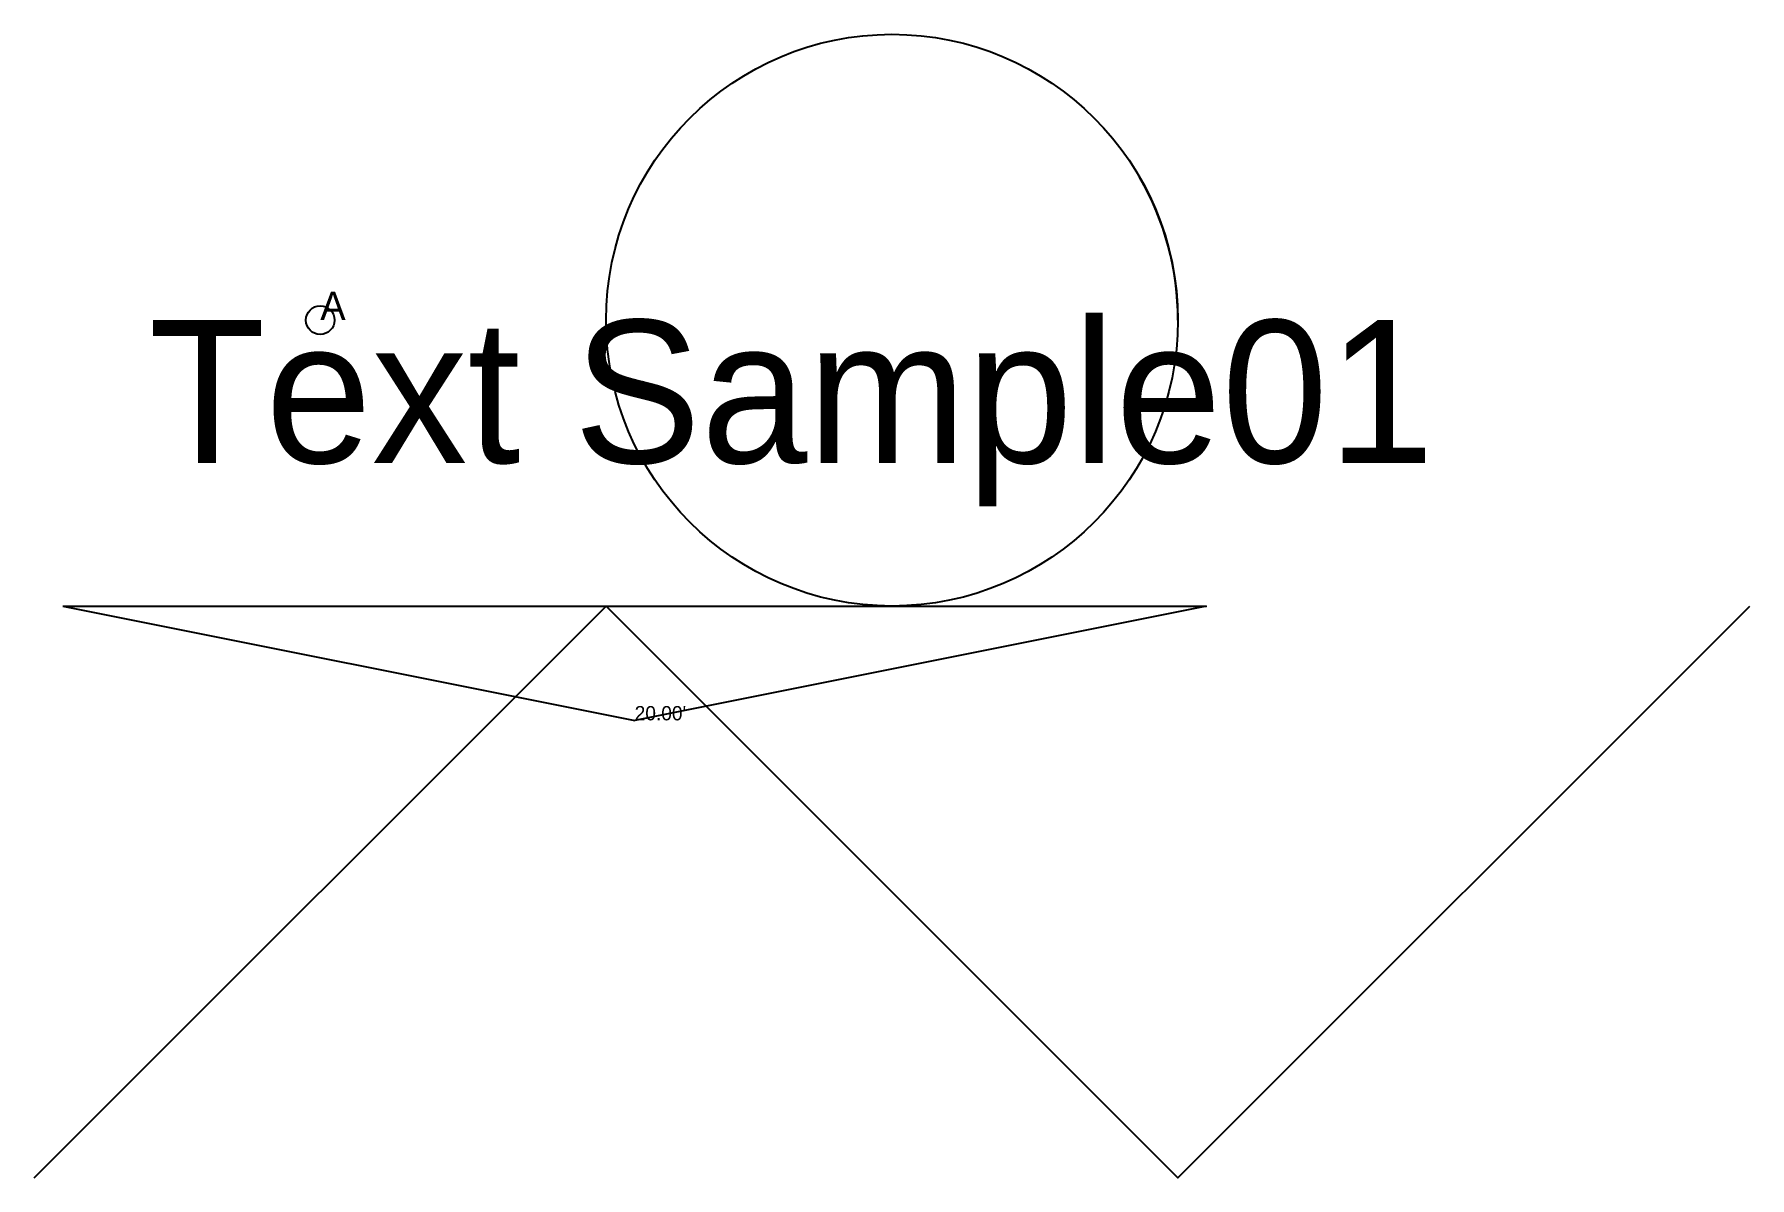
# Model space of a CAD drawing. Header units: feet. Extents: x 10 to 40, y 10 to 30.
import ezdxf

# ---------------------------------------------------------------- set-up
doc = ezdxf.new("R2010")
doc.units = ezdxf.units.FT
for name, color, linetype in [('annotations', 2, 'Continuous'), ('bullets', 5, 'Continuous'), ('curves', 4, 'Continuous'), ('dimensions', 3, 'Continuous'), ('walls', 7, 'continuous')]:
    doc.layers.add(name, color=color, linetype=linetype)

msp = doc.modelspace()

# ---------------------------------------------------------------- linework, layer by layer
at = {"layer": 'bullets'}
msp.add_circle((15, 25), 0.25, dxfattribs=at)
at = {"layer": 'curves', "color": 4}
msp.add_lwpolyline([(10, 10), (20, 20), (30, 10), (40, 20)], dxfattribs=at)
msp.add_circle((25, 25), 5, dxfattribs=at)
msp.add_arc((25, 25), 5, 0, 30, dxfattribs=at)
at = {"layer": 'dimensions'}
for p in [(10.5, 20), (30.5, 20)]:
    msp.add_line(p, (20.5, 18), dxfattribs=at)
at = {"layer": 'walls', "color": 7}
msp.add_line((10.5, 20), (30.5, 20), dxfattribs=at)

# ---------------------------------------------------------------- texts
at = {"layer": 'annotations'}
msp.add_text('Text Sample01', height=2.5, dxfattribs=at).set_placement((12, 22.5))
at = {"layer": 'bullets'}
msp.add_text('A', height=0.5, dxfattribs=at).set_placement((15, 25))
at = {"layer": 'dimensions'}
msp.add_text("20.00'", height=0.25, dxfattribs=at).set_placement((20.5, 18))

doc.saveas('drawing.dxf')
